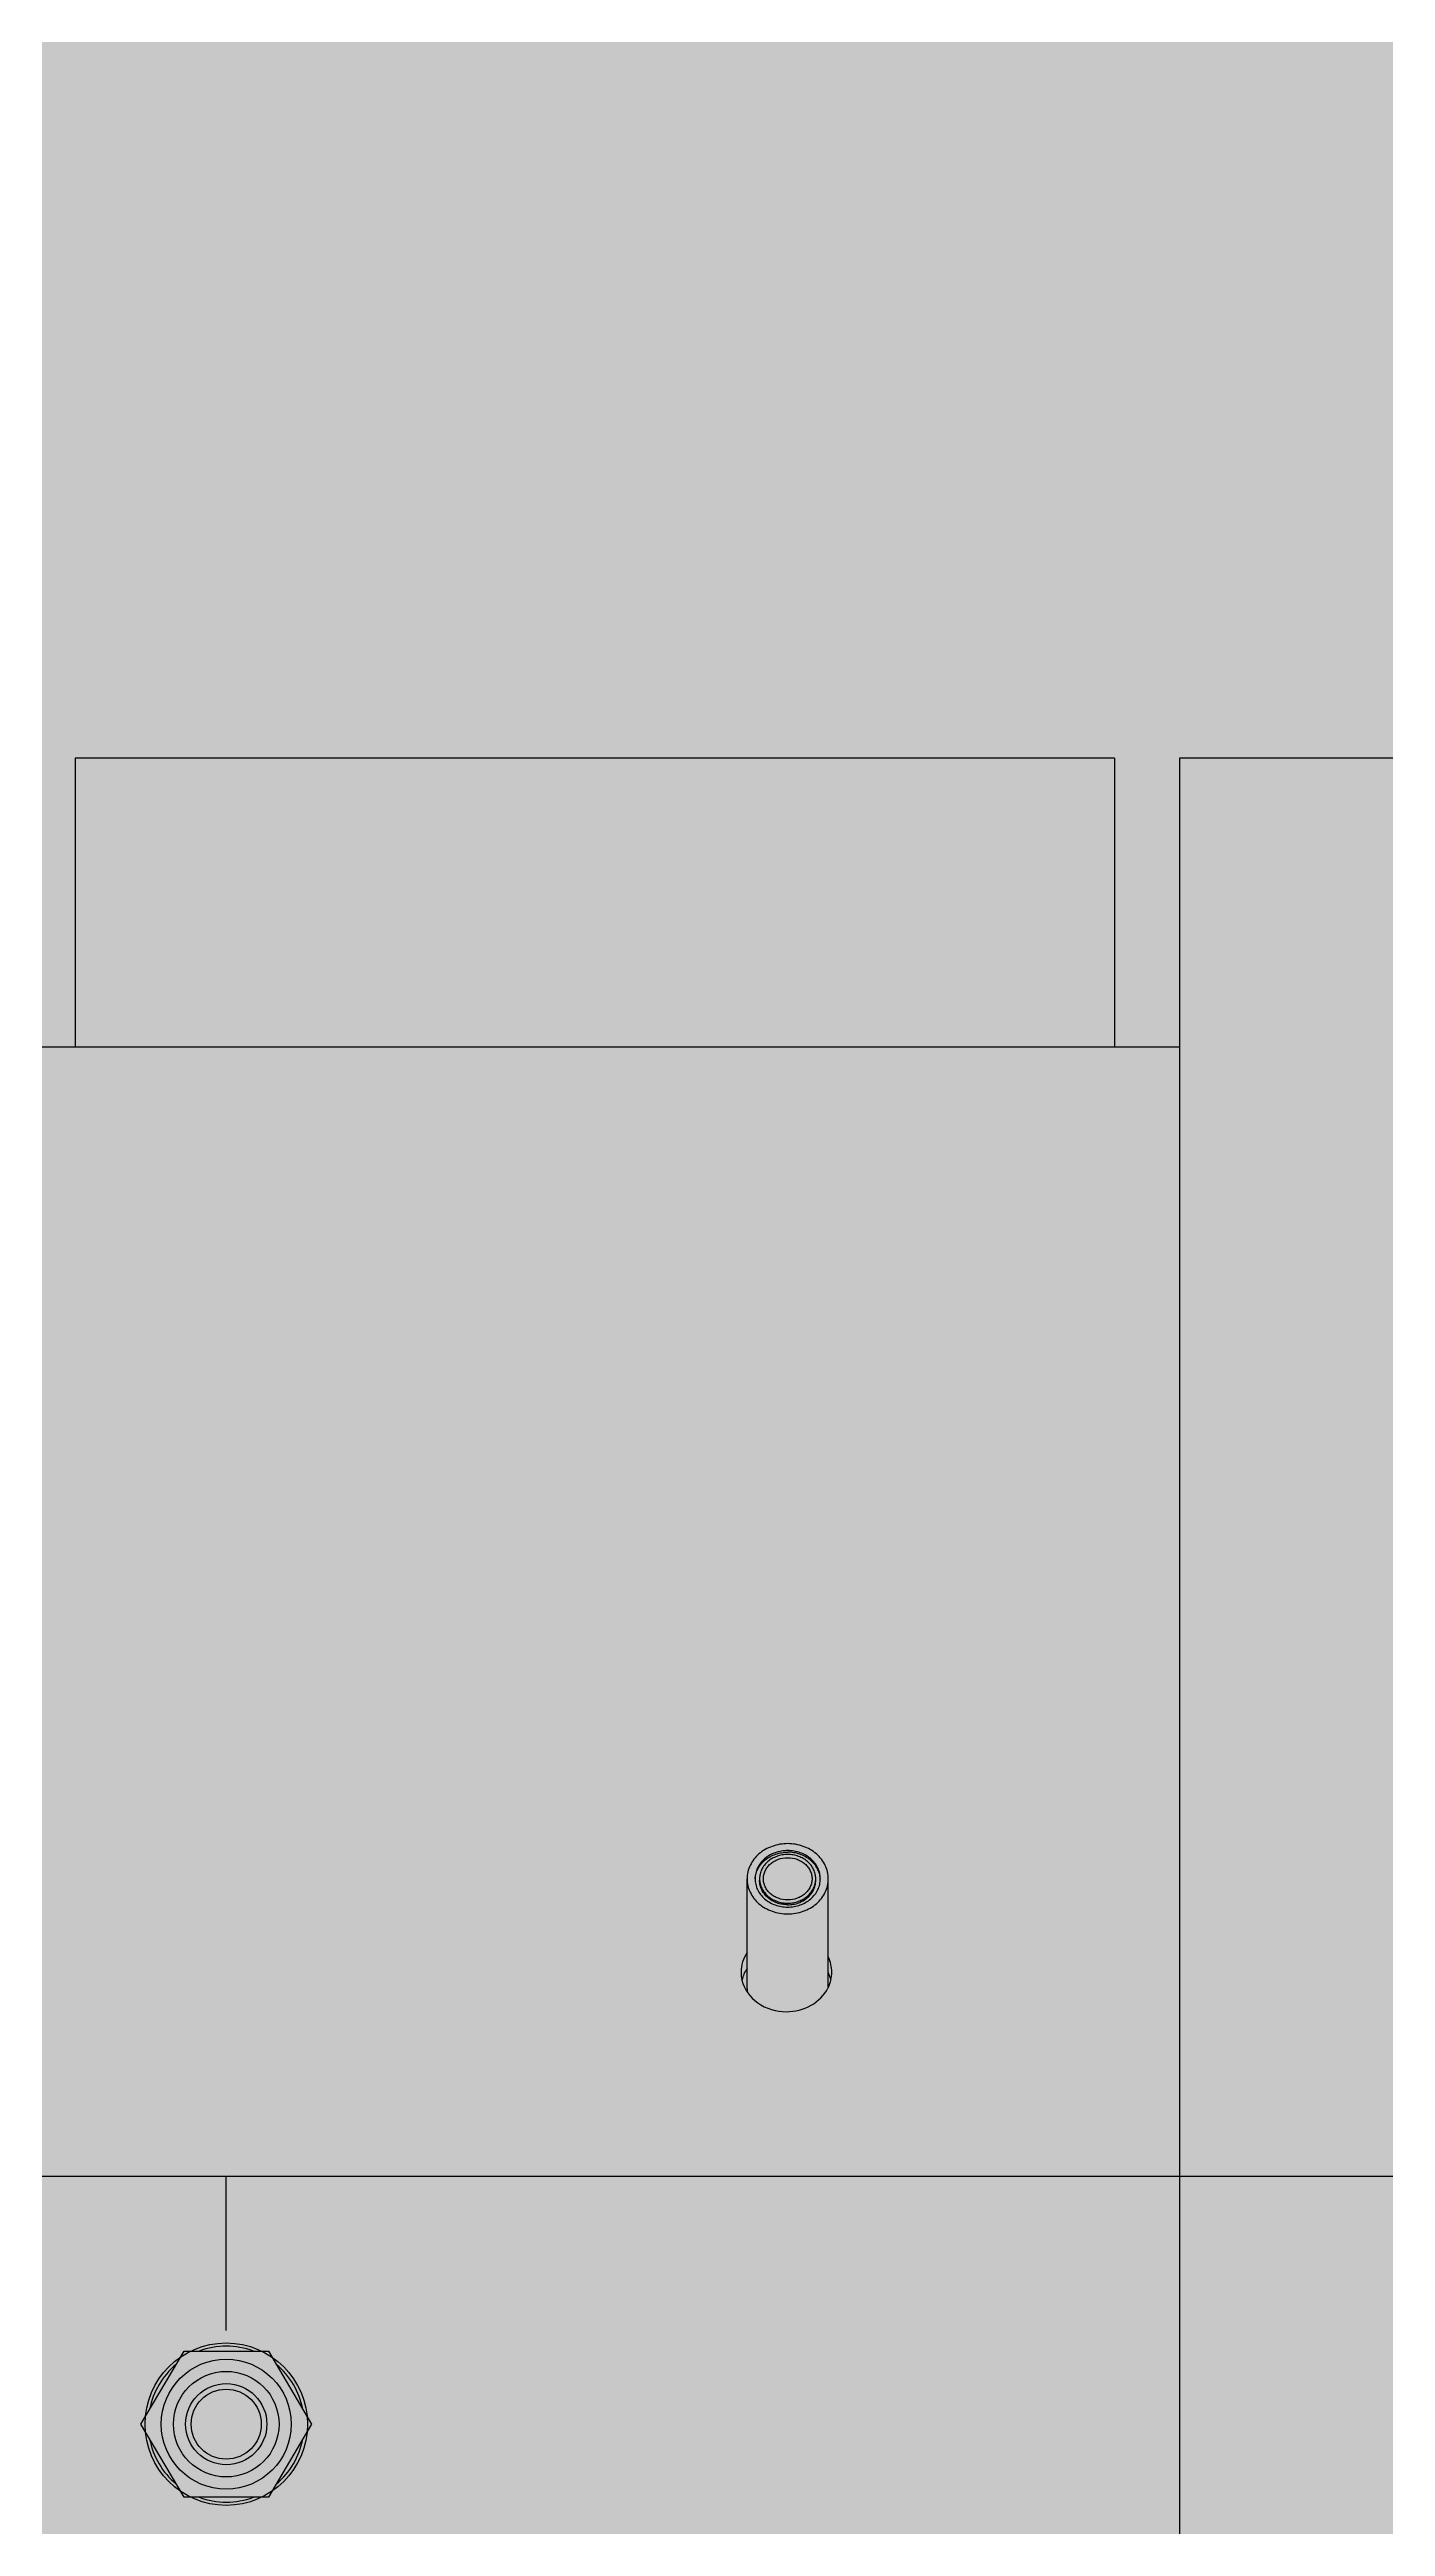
# Model space of a CAD drawing. Extents: x -18489 to 195597, y -1599 to 112111.
# Drawn here: x -14359.1 to -14306.9, y 2169.8 to 2266.6 of the extents above; entities that cross this region are included whole.
import ezdxf

# ---------------------------------------------------------------- set-up
doc = ezdxf.new("R2010")
doc.units = 0
doc.header["$LTSCALE"] = 100
for name, color, linetype in [('188K-SM-03-F10-MECH-EQ-Y2257103$0$0 Xref', 8, 'Continuous'), ('188K-SM-03-F10-MECH-EQ-Y2257103$0$M-EQU-FOUNDATION', 8, 'Continuous'), ('188K-SM-03-F10-MECH-EQ-Y2257103$0$Micron CUP L10 HVAC EQU$0$M-MECH-EQU', 136, 'Continuous'), ('188K-SM-03-F10-MECH-EQ-Y2257103$0$Micron CUP L10 HVAC EQU$0$M-PHASE1 AREA', 252, 'Continuous')]:
    doc.layers.add(name, color=color, linetype=linetype)
doc.styles.add('188K-SM-03-F10-MECH-EQ-Y2257103$0$Micron CUP L10 HVAC EQU$0$Standard', font='arial.ttf')
doc.dimstyles.new('188K-SM-03-F10-MECH-EQ-Y2257103$0$Micron CUP L10 HVAC EQU$0$Standard', dxfattribs={"dimtxt": 0.18, "dimasz": 0.18, "dimexe": 0.18, "dimexo": 0.0625, "dimgap": 0.09, "dimtad": 0, "dimtih": 1, "dimtoh": 1, "dimdec": 4, "dimzin": 0, "dimdsep": 46, "dimtxsty": '188K-SM-03-F10-MECH-EQ-Y2257103$0$Micron CUP L10 HVAC EQU$0$Standard', "dimcen": 0.09, "dimadec": 0, "dimazin": 0, "dimtfac": 1, "dimtdec": 4, "dimtofl": 0, "dimtmove": 0, "dimatfit": 3, "dimfxl": 1, "dimtolj": 1, "dimtzin": 0, "dimarcsym": 0})

# ---------------------------------------------------------------- blocks, each defined once
blk = doc.blocks.new('*D533')
at = {"layer": '188K-SM-03-F10-MECH-EQ-Y2257103$0$Micron CUP L10 HVAC EQU$0$M-PHASE1 AREA', "color": 0, "lineweight": -2, "transparency": 16777216}
for p, q in [((18382.33, 13214.75), (18382.33, 12660.38)), ((17909.33, 12660.56), (17439.2, 12660.56)), ((17909.33, 12600.37), (17909.33, 12660.74)), ((18382.15, 12660.56), (17909.51, 12660.56))]:
    blk.add_line(p, q, dxfattribs=at)
at = {"layer": '188K-SM-03-F10-MECH-EQ-Y2257103$0$Micron CUP L10 HVAC EQU$0$M-PHASE1 AREA', "color": 0, "transparency": 16777216}
for points in [[(17909.51, 12660.59), (17909.51, 12660.53), (17909.33, 12660.56)], [(18382.15, 12660.59), (18382.15, 12660.53), (18382.33, 12660.56)]]:
    blk.add_solid(points, dxfattribs=at)
at = {"layer": 'DefPoints', "color": 0, "transparency": 16777216}
for p in [(18382.33, 13214.82), (17909.33, 12660.56), (17909.33, 12600.31)]:
    blk.add_point(p, dxfattribs=at)
at = {"layer": '188K-SM-03-F10-MECH-EQ-Y2257103$0$Micron CUP L10 HVAC EQU$0$M-PHASE1 AREA', "color": 0, "transparency": 16777216, "insert": (17438.59, 12660.56), "char_height": 0.18, "attachment_point": 5, "style": '188K-SM-03-F10-MECH-EQ-Y2257103$0$Micron CUP L10 HVAC EQU$0$Standard'}
blk.add_mtext('\\A1;473.0000', dxfattribs=at)
blk = doc.blocks.new('188K-SM-03-F10-MECH-EQ-Y2257103$0$Micron CUP L10 HVAC EQU$0$A$C0c53ceb0')
at = {"layer": '188K-SM-03-F10-MECH-EQ-Y2257103$0$Micron CUP L10 HVAC EQU$0$M-PHASE1 AREA'}
for p, q in [((18256.26007, 13214.65005), (17850.27106, 13214.65005)), ((17850.27106, 13214.65005), (17850.27106, 13101.81891)), ((18256.26007, 13214.65005), (18256.26007, 13101.81891)), ((18281.63439, 13214.65005), (18281.63439, 11543.4106)), ((18382.32831, 13214.65005), (18281.63439, 13214.65005)), ((17733.43688, 13101.81891), (18281.63439, 13101.81891)), ((18112.73731, 12734.05633), (18112.73731, 12776.87372)), ((18144.4539, 12734.56884), (18144.4539, 12776.87372)), ((17876.02417, 12563.83564), (17892.84617, 12592.38057)), ((17892.84617, 12592.38057), (17925.80701, 12592.38057)), ((17925.80701, 12592.38057), (17942.62901, 12563.83564)), ((17892.84617, 12535.29071), (17876.02417, 12563.83564)), ((17942.62901, 12563.83564), (17925.80701, 12535.29071)), ((17925.80701, 12535.29071), (17892.84617, 12535.29071))]:
    blk.add_line(p, q, dxfattribs=at)
for radius in [31.71789, 25.37327, 20.61578, 15.85829, 13.67619]:
    blk.add_circle((17909.32659, 12563.83564), radius, dxfattribs=at)
for centre, radius, start, end in [((18125.42201, 12776.23938), 9.57644, 176.20888376, 177.5215235), ((18131.76919, 12776.23938), 9.57644, 2.4784765, 3.79111624), ((18123.85369, 12740.43715), 13.48888, 180.05324986, 193.29407331), ((18124.66891, 12734.0582), 11.9316, 180.00897902, 186.9636012), ((18131.34882, 12740.77841), 14.53898, 332.85224405, 334.66286979), ((18132.06708, 12734.13856), 13.77524, 13.42363065, 25.60772121), ((18131.77694, 12740.5859), 14.06966, 334.625343, 346.64234337), ((18132.33856, 12740.43715), 13.48888, 346.7059267, 359.94675014), ((17909.32659, 12563.83564), 30.4679, 69.65458536, 110.34541464), ((17909.32659, 12563.83564), 30.4679, 129.92689214, 169.05142826), ((17909.32659, 12563.83564), 30.4679, 10.94857173, 50.07310786), ((17909.32659, 12563.83564), 30.4679, 190.96919944, 230.13638244), ((17909.32659, 12563.83564), 30.4679, 309.86361756, 349.03080056), ((17909.32659, 12563.83564), 30.4679, 249.62238986, 290.37761014)]:
    blk.add_arc(centre, radius, start, end, dxfattribs=at)
for points, knots in [([(18144.4539, 12776.87372), (18144.4539, 12777.77261), (18144.2464, 12779.58793), (18143.32831, 12782.19101), (18141.84243, 12784.58412), (18139.85024, 12786.67429), (18137.43013, 12788.3848), (18133.74131, 12790.08422), (18128.5956, 12790.95839), (18123.4499, 12790.08422), (18119.76107, 12788.3848), (18117.34097, 12786.67429), (18115.34878, 12784.58412), (18113.86289, 12782.19101), (18112.94481, 12779.58793), (18112.73731, 12777.77261), (18112.73731, 12776.87372)], [0, 0, 0, 0, 0.058089309, 0.116891314, 0.176995868, 0.238758498, 0.302267021, 0.367347052, 0.5, 0.632652948, 0.697732979, 0.761241502, 0.823004132, 0.883108686, 0.941910691, 1, 1, 1, 1]), ([(18128.5956, 12787.9156), (18127.76343, 12787.9156), (18126.10346, 12787.77485), (18123.70614, 12787.14795), (18121.49228, 12786.12855), (18119.54699, 12784.75338), (18117.94516, 12783.07286), (18116.7505, 12781.14881), (18116.01237, 12779.05592), (18115.84553, 12777.5964), (18115.84553, 12776.87372)], [0, 0, 0, 0, 0.133645381, 0.266025132, 0.396059392, 0.522951331, 0.646355363, 0.766446302, 0.883938511, 1, 1, 1, 1]), ([(18115.86653, 12776.87256), (18115.91267, 12777.56894), (18116.16108, 12778.96617), (18116.97918, 12780.94948), (18118.2123, 12782.76081), (18119.81363, 12784.33516), (18121.72452, 12785.61877), (18123.87682, 12786.56789), (18126.19373, 12787.15053), (18127.79368, 12787.28127), (18128.5956, 12787.28127)], [0, 0, 0, 0, 0.115995418, 0.233686338, 0.354067785, 0.477704284, 0.604674932, 0.734600329, 0.866716281, 1, 1, 1, 1]), ([(18128.5956, 12786.37743), (18127.87935, 12786.37743), (18126.45062, 12786.25628), (18124.38726, 12785.71672), (18122.4818, 12784.83932), (18120.80749, 12783.65572), (18119.4288, 12782.2093), (18118.40057, 12780.55327), (18117.76526, 12778.75193), (18117.62166, 12777.49573), (18117.62166, 12776.87372)], [0, 0, 0, 0, 0.133645381, 0.266025132, 0.396059392, 0.522951331, 0.646355363, 0.766446302, 0.883938511, 1, 1, 1, 1]), ([(18119.08063, 12776.87372), (18119.08063, 12777.41305), (18119.20512, 12778.50225), (18119.756, 12780.06409), (18120.64751, 12781.49995), (18121.84281, 12782.75407), (18123.29489, 12783.78036), (18125.50818, 12784.80001), (18128.5956, 12785.32453), (18131.68302, 12784.80001), (18133.89632, 12783.78036), (18135.34839, 12782.75407), (18136.5437, 12781.49995), (18137.43521, 12780.06409), (18137.98609, 12778.50225), (18138.11058, 12777.41305), (18138.11058, 12776.87372)], [0, 0, 0, 0, 0.058089637, 0.116891049, 0.176995969, 0.238758441, 0.302267042, 0.367347105, 0.5, 0.632652895, 0.697732958, 0.761241559, 0.823004031, 0.88310895, 0.941910363, 1, 1, 1, 1]), ([(18141.34567, 12776.87372), (18141.34567, 12777.5964), (18141.17884, 12779.05592), (18140.44071, 12781.14881), (18139.24605, 12783.07286), (18137.64422, 12784.75338), (18135.69893, 12786.12855), (18133.48507, 12787.14795), (18131.08775, 12787.77485), (18129.42778, 12787.9156), (18128.5956, 12787.9156)], [0, 0, 0, 0, 0.116061489, 0.233553698, 0.353644637, 0.477048668, 0.603940608, 0.733974867, 0.866354619, 1, 1, 1, 1]), ([(18141.32468, 12776.87256), (18141.27853, 12777.56894), (18141.03012, 12778.96617), (18140.21202, 12780.94948), (18138.9789, 12782.76081), (18137.37757, 12784.33516), (18135.46669, 12785.61877), (18133.31439, 12786.56789), (18130.99747, 12787.15053), (18129.39753, 12787.28127), (18128.5956, 12787.28127)], [0, 0, 0, 0, 0.115995418, 0.233686338, 0.354067785, 0.477704284, 0.604674932, 0.734600329, 0.866716281, 1, 1, 1, 1]), ([(18139.56954, 12776.87372), (18139.56954, 12777.49573), (18139.42595, 12778.75193), (18138.79064, 12780.55327), (18137.7624, 12782.2093), (18136.38372, 12783.65572), (18134.70941, 12784.83932), (18132.80395, 12785.71672), (18130.74058, 12786.25628), (18129.31185, 12786.37743), (18128.5956, 12786.37743)], [0, 0, 0, 0, 0.116061489, 0.233553698, 0.353644637, 0.477048668, 0.603940608, 0.733974867, 0.866354619, 1, 1, 1, 1]), ([(18112.73731, 12776.87372), (18112.73731, 12775.97484), (18112.94481, 12774.15951), (18113.86289, 12771.55643), (18115.34878, 12769.16332), (18117.34097, 12767.07315), (18119.76107, 12765.36264), (18123.4499, 12763.66322), (18128.5956, 12762.78905), (18133.74131, 12763.66322), (18137.43013, 12765.36264), (18139.85024, 12767.07315), (18141.84243, 12769.16332), (18143.32831, 12771.55643), (18144.2464, 12774.15951), (18144.4539, 12775.97484), (18144.4539, 12776.87372)], [0, 0, 0, 0, 0.058089309, 0.116891314, 0.176995868, 0.238758498, 0.302267021, 0.367347052, 0.5, 0.632652948, 0.697732979, 0.761241502, 0.823004132, 0.883108686, 0.941910691, 1, 1, 1, 1]), ([(18115.84553, 12776.87372), (18115.84553, 12776.15104), (18116.01237, 12774.69152), (18116.7505, 12772.59863), (18117.94516, 12770.67458), (18119.54699, 12768.99406), (18121.49228, 12767.61889), (18123.70614, 12766.59949), (18126.10346, 12765.97259), (18127.76343, 12765.83184), (18128.5956, 12765.83184)], [0, 0, 0, 0, 0.116061489, 0.233553698, 0.353644637, 0.477048668, 0.603940608, 0.733974867, 0.866354619, 1, 1, 1, 1]), ([(18117.62166, 12776.87372), (18117.62166, 12776.25171), (18117.76526, 12774.99551), (18118.40057, 12773.19417), (18119.4288, 12771.53814), (18120.80749, 12770.09172), (18122.4818, 12768.90812), (18124.38726, 12768.03072), (18126.45062, 12767.49116), (18127.87935, 12767.37001), (18128.5956, 12767.37001)], [0, 0, 0, 0, 0.116061489, 0.233553698, 0.353644637, 0.477048668, 0.603940608, 0.733974867, 0.866354619, 1, 1, 1, 1]), ([(18128.5956, 12766.73568), (18127.87936, 12766.73568), (18126.45063, 12766.85683), (18124.38726, 12767.39638), (18122.48179, 12768.27378), (18120.80749, 12769.45738), (18119.4288, 12770.90381), (18118.40058, 12772.55984), (18117.76529, 12774.36118), (18117.6217, 12775.61738), (18117.6217, 12776.23939)], [0, 0, 0, 0, 0.133644167, 0.266025723, 0.39605975, 0.522951796, 0.646355834, 0.766446646, 0.883938687, 1, 1, 1, 1]), ([(18138.11058, 12776.87372), (18138.11058, 12776.33439), (18137.98609, 12775.24519), (18137.43521, 12773.68335), (18136.5437, 12772.24749), (18135.34839, 12770.99337), (18133.89632, 12769.96708), (18131.68302, 12768.94743), (18128.5956, 12768.42291), (18125.50818, 12768.94743), (18123.29489, 12769.96708), (18121.84281, 12770.99337), (18120.64751, 12772.24749), (18119.756, 12773.68335), (18119.20512, 12775.24519), (18119.08063, 12776.33439), (18119.08063, 12776.87372)], [0, 0, 0, 0, 0.058089637, 0.116891049, 0.176995969, 0.238758441, 0.302267042, 0.367347105, 0.5, 0.632652895, 0.697732958, 0.761241559, 0.823004031, 0.88310895, 0.941910363, 1, 1, 1, 1]), ([(18128.5956, 12765.83184), (18129.42778, 12765.83184), (18131.08775, 12765.97259), (18133.48507, 12766.59949), (18135.69893, 12767.61889), (18137.64422, 12768.99406), (18139.24605, 12770.67458), (18140.44071, 12772.59863), (18141.17884, 12774.69152), (18141.34567, 12776.15104), (18141.34567, 12776.87372)], [0, 0, 0, 0, 0.133645381, 0.266025132, 0.396059392, 0.522951331, 0.646355363, 0.766446302, 0.883938511, 1, 1, 1, 1]), ([(18128.5956, 12767.37001), (18129.31185, 12767.37001), (18130.74058, 12767.49116), (18132.80395, 12768.03072), (18134.70941, 12768.90812), (18136.38372, 12770.09172), (18137.7624, 12771.53814), (18138.79064, 12773.19417), (18139.42595, 12774.99551), (18139.56954, 12776.25171), (18139.56954, 12776.87372)], [0, 0, 0, 0, 0.133645381, 0.266025132, 0.396059392, 0.522951331, 0.646355363, 0.766446302, 0.883938511, 1, 1, 1, 1]), ([(18128.5956, 12766.73568), (18129.31185, 12766.73568), (18130.74058, 12766.85683), (18132.80395, 12767.39638), (18134.70941, 12768.27378), (18136.38372, 12769.45738), (18137.7624, 12770.90381), (18138.79063, 12772.55984), (18139.42592, 12774.36118), (18139.56951, 12775.61738), (18139.56951, 12776.23939)], [0, 0, 0, 0, 0.133644167, 0.266025723, 0.39605975, 0.522951796, 0.646355834, 0.766446646, 0.883938687, 1, 1, 1, 1]), ([(18110.72628, 12737.3354), (18111.55389, 12733.83037), (18116.43075, 12727.15284), (18124.18213, 12724.96008), (18128.09613, 12724.96008)], [0, 0, 0, 0, 0.479203632, 1, 1, 1, 1]), ([(18128.09613, 12724.96008), (18131.41897, 12724.96008), (18137.98191, 12726.55676), (18142.86421, 12731.37139), (18144.28608, 12734.14447)], [0, 0, 0, 0, 0.516032855, 1, 1, 1, 1])]:
    blk.add_open_spline(points, degree=3, knots=knots, dxfattribs=at)
for points in [[(18112.70684, 12748.02516), (18111.238, 12745.81821), (18110.36482, 12743.07568), (18110.36482, 12740.42462)], [(18145.82743, 12740.42462), (18145.82743, 12742.42059), (18145.3509, 12744.46069), (18144.48923, 12746.2611)], [(18112.70684, 12741.8562), (18111.79541, 12740.48692), (18111.10633, 12738.93684), (18110.72628, 12737.33647)]]:
    blk.add_open_spline(points, degree=3, dxfattribs=at)
dim = blk.add_linear_dim(base=(17909.32772, 12660.55617), p1=(18382.32772, 13214.8156), p2=(17909.32772, 12600.31068), angle=180, dimstyle='188K-SM-03-F10-MECH-EQ-Y2257103$0$Micron CUP L10 HVAC EQU$0$Standard', dxfattribs=at)
dim.commit()
dim.dimension.update_dxf_attribs({"geometry": '*D533', "text_midpoint": (17438.58855, 12660.55617), "dimtype": 128})
blk = doc.blocks.new('188K-SM-03-F10-MECH-EQ-Y2257103$0$Micron CUP L10 HVAC EQU')
at = {"layer": '188K-SM-03-F10-MECH-EQ-Y2257103$0$Micron CUP L10 HVAC EQU$0$M-MECH-EQU'}
blk.add_blockref('188K-SM-03-F10-MECH-EQ-Y2257103$0$Micron CUP L10 HVAC EQU$0$A$C0c53ceb0', (-206166.7, 2082.18), dxfattribs=at)
blk = doc.blocks.new('188K-SM-03-F10-MECH-EQ-Y2257103')
at = {"layer": '188K-SM-03-F10-MECH-EQ-Y2257103$0$M-EQU-FOUNDATION'}
h = blk.add_hatch(dxfattribs=at)
h.set_pattern_fill('AR-CONC', color=256, scale=0.1)
h.set_pattern_definition([(50, (4473.521, 709.199), (18.218467, -1.593909), [1.905, -20.955]), (355, (4473.521, 709.2), (-3.524342, 19.105685), [1.524, -16.764058]), (100.45144, (4475.04, 709.066), (14.694125, 17.511775), [1.619001, -17.809024]), (46.1842, (4473.521, 714.28), (27.107904, -4.204233), [2.8575, -31.4325]), (96.63556, (4475.78, 713.93), (23.740413, 24.742612), [2.428502, -26.71356]), (351.18415, (4473.52, 714.28), (23.740413, 24.742612), [2.285997, -25.145973]), (21, (4476.061, 713.009), (15.161439, -10.22652), [1.905, -20.955]), (326, (4476.061, 713.01), (6.180203, 18.418797), [1.524, -16.764]), (71.45144, (4477.325, 712.157), (21.341642, 8.192277), [1.619001, -17.808994]), (37.5, (4473.5214, 709.199), (0.3088603, 8.4555039), [0, -16.5608, 0, -17.018, 0, -16.8275]), (7.5, (4473.521, 709.199), (6.6819663, 10.0180575), [0, -9.7028, 0, -16.1798, 0, -6.4135]), (327.5, (4467.857, 709.199), (13.5590595, -0.5728744), [0, -6.35, 0, -19.812, 0, -26.289]), (317.5, (4465.317, 709.199), (14.812918, 2.542649), [0, -8.255, 0, -13.1572, 0, -18.669])])
h.paths.add_polyline_path([(-14928.149, 5602.459), (-14278.149, 5602.459), (-14278.149, 1902.459), (-14928.149, 1902.459)], flags=16)
h.paths.add_polyline_path([(-14933.149, 5607.459), (-14273.149, 5607.459), (-14273.149, 1897.459), (-14933.149, 1897.459)])
h = blk.add_hatch(dxfattribs=at)
h.set_pattern_fill('AR-CONC', color=256, scale=0.3)
h.set_pattern_definition([(50, (4473.52, 709.2), (54.6554, -4.78173), [5.715, -62.865]), (355, (4473.52, 709.2), (-10.57303, 57.31705), [4.572, -50.29218]), (100.45144, (4478.076, 708.8), (44.08237, 52.53533), [4.857, -53.42707]), (46.1842, (4473.52, 724.44), (81.32371, -12.6127), [8.5725, -94.2975]), (96.63556, (4480.3, 723.39), (71.22124, 74.22784), [7.2855, -80.14068]), (351.18415, (4473.52, 724.44), (71.22124, 74.22784), [6.858, -75.43792]), (21, (4481.14, 720.63), (45.48432, -30.67956), [5.715, -62.865]), (326, (4481.14, 720.63), (18.54061, 55.25639), [4.572, -50.292]), (71.45144, (4484.93, 718.07), (64.02493, 24.57683), [4.857, -53.42698]), (37.5, (4473.521, 709.2), (0.926581, 25.366512), [0, -49.6824, 0, -51.054, 0, -50.4825]), (7.5, (4473.52, 709.2), (20.0459, 30.054172), [0, -29.1084, 0, -48.5394, 0, -19.2405]), (327.5, (4456.529, 709.2), (40.677179, -1.718623), [0, -19.05, 0, -59.436, 0, -78.867]), (317.5, (4448.91, 709.2), (44.438754, 7.62795), [0, -24.765, 0, -39.4716, 0, -56.007])])
h.paths.add_polyline_path([(-14918.149, 5592.459), (-14288.149, 5592.459), (-14288.149, 1912.459), (-14918.149, 1912.459)])
at = {"layer": '188K-SM-03-F10-MECH-EQ-Y2257103$0$0 Xref', "xscale": 0.1, "yscale": 0.1, "zscale": 0.1}
blk.add_blockref('188K-SM-03-F10-MECH-EQ-Y2257103$0$Micron CUP L10 HVAC EQU', (4473.521, 709.199), dxfattribs=at)

msp = doc.modelspace()

# ---------------------------------------------------------------- block references
msp.add_blockref('188K-SM-03-F10-MECH-EQ-Y2257103', (0, 0))

doc.saveas('drawing.dxf')
